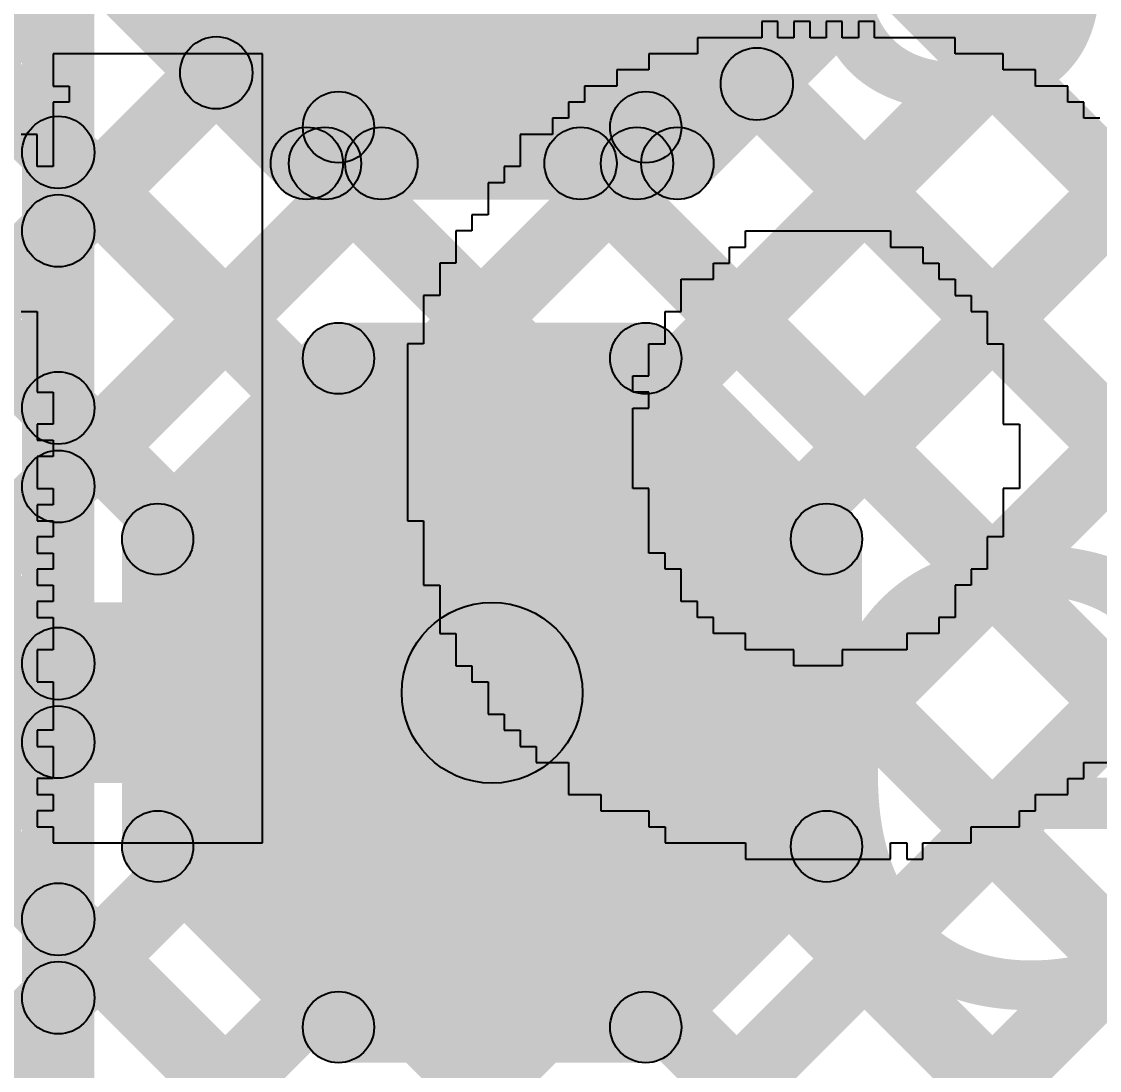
# Model space of a CAD drawing. Header units: millimetres. Extents: x 3.07 to 5.81, y 1.29 to 3.84.
# Drawn here: x 4.5029 to 4.6222, y 2.2928 to 2.4088 of the extents above; entities that cross this region are included whole.
import ezdxf

# ---------------------------------------------------------------- set-up
doc = ezdxf.new("R2010")
doc.units = ezdxf.units.MM
doc.header["$MEASUREMENT"] = 0
for name, color, linetype in [('BottomLayer', 5, 'Continuous'), ('BottomOverlay', 54, 'Continuous'), ('TopLayer', 1, 'Continuous'), ('TopOverlay', 2, 'Continuous'), ('TopPaste', 8, 'Continuous'), ('TopSolder', 216, 'Continuous')]:
    doc.layers.add(name, color=color, linetype=linetype)

# ---------------------------------------------------------------- blocks, each defined once
blk = doc.blocks.new('TEST_POINT_66')
at = {"layer": 'TopLayer'}
blk.add_hatch(color=1, dxfattribs=at).paths.add_polyline_path([(0.015, 0.03), (-0.015, 0.03), (-0.03, 0.015), (-0.03, -0.015), (-0.015, -0.03), (0.015, -0.03), (0.03, -0.015), (0.03, 0.015)])
at = {"layer": 'TopOverlay'}
h = blk.add_hatch(color=2, dxfattribs=at)
edge = h.paths.add_edge_path()
edge.add_arc((-0.017, 0.037), 0.00394, 0, 360)
h = blk.add_hatch(color=2, dxfattribs=at)
edge = h.paths.add_edge_path()
edge.add_arc((-0.017, 0.037), 0.00394, 0, 360)
h = blk.add_hatch(color=2, dxfattribs=at)
edge = h.paths.add_edge_path()
edge.add_arc((-0.017, 0.037), 0.00394, 0, 360)
for points in [[(-0.017, 0.03306), (-0.017, 0.04094), (0.017, 0.04094), (0.017, 0.03306)], [(-0.017, 0.03306), (-0.017, 0.04094), (0.017, 0.04094), (0.017, 0.03306)], [(-0.03422, 0.01422), (-0.03978, 0.01978), (-0.01978, 0.03978), (-0.01422, 0.03422)], [(0.01422, 0.03422), (0.01978, 0.03978), (0.03978, 0.01978), (0.03422, 0.01422)], [(-0.03306, -0.017), (-0.04094, -0.017), (-0.04094, 0.017), (-0.03306, 0.017)], [(0.04094, -0.017), (0.03306, -0.017), (0.03306, 0.017), (0.04094, 0.017)], [(-0.03978, -0.01978), (-0.03422, -0.01422), (-0.01422, -0.03422), (-0.01978, -0.03978)], [(0.01978, -0.03978), (0.01422, -0.03422), (0.03422, -0.01422), (0.03978, -0.01978)], [(-0.017, -0.04094), (-0.017, -0.03306), (0.017, -0.03306), (0.017, -0.04094)], [(-0.017, -0.04094), (-0.017, -0.03306), (0.017, -0.03306), (0.017, -0.04094)]]:
    blk.add_hatch(color=2, dxfattribs=at).paths.add_polyline_path(points)
h = blk.add_hatch(color=2, dxfattribs=at)
edge = h.paths.add_edge_path()
edge.add_arc((0.017, 0.037), 0.00394, 0, 360)
h = blk.add_hatch(color=2, dxfattribs=at)
edge = h.paths.add_edge_path()
edge.add_arc((0.017, 0.037), 0.00394, 0, 360)
h = blk.add_hatch(color=2, dxfattribs=at)
edge = h.paths.add_edge_path()
edge.add_arc((0.017, 0.037), 0.00394, 0, 360)
h = blk.add_hatch(color=2, dxfattribs=at)
edge = h.paths.add_edge_path()
edge.add_arc((-0.037, 0.017), 0.00394, 0, 360)
h = blk.add_hatch(color=2, dxfattribs=at)
edge = h.paths.add_edge_path()
edge.add_arc((-0.037, 0.017), 0.00394, 0, 360)
h = blk.add_hatch(color=2, dxfattribs=at)
edge = h.paths.add_edge_path()
edge.add_arc((0.037, 0.017), 0.00394, 0, 360)
h = blk.add_hatch(color=2, dxfattribs=at)
edge = h.paths.add_edge_path()
edge.add_arc((0.037, 0.017), 0.00394, 0, 360)
h = blk.add_hatch(color=2, dxfattribs=at)
edge = h.paths.add_edge_path()
edge.add_arc((-0.037, -0.017), 0.00394, 0, 360)
h = blk.add_hatch(color=2, dxfattribs=at)
edge = h.paths.add_edge_path()
edge.add_arc((-0.037, -0.017), 0.00394, 0, 360)
h = blk.add_hatch(color=2, dxfattribs=at)
edge = h.paths.add_edge_path()
edge.add_arc((0.037, -0.017), 0.00394, 0, 360)
h = blk.add_hatch(color=2, dxfattribs=at)
edge = h.paths.add_edge_path()
edge.add_arc((0.037, -0.017), 0.00394, 0, 360)
h = blk.add_hatch(color=2, dxfattribs=at)
edge = h.paths.add_edge_path()
edge.add_arc((-0.017, -0.037), 0.00394, 0, 360)
h = blk.add_hatch(color=2, dxfattribs=at)
edge = h.paths.add_edge_path()
edge.add_arc((-0.017, -0.037), 0.00394, 0, 360)
h = blk.add_hatch(color=2, dxfattribs=at)
edge = h.paths.add_edge_path()
edge.add_arc((-0.017, -0.037), 0.00394, 0, 360)
h = blk.add_hatch(color=2, dxfattribs=at)
edge = h.paths.add_edge_path()
edge.add_arc((0.017, -0.037), 0.00394, 0, 360)
h = blk.add_hatch(color=2, dxfattribs=at)
edge = h.paths.add_edge_path()
edge.add_arc((0.017, -0.037), 0.00394, 0, 360)
h = blk.add_hatch(color=2, dxfattribs=at)
edge = h.paths.add_edge_path()
edge.add_arc((0.017, -0.037), 0.00394, 0, 360)
at = {"layer": 'TopPaste'}
blk.add_hatch(color=8, dxfattribs=at).paths.add_polyline_path([(0.015, 0.03), (-0.015, 0.03), (-0.03, 0.015), (-0.03, -0.015), (-0.015, -0.03), (0.015, -0.03), (0.03, -0.015), (0.03, 0.015)])
at = {"layer": 'TopSolder'}
blk.add_hatch(color=216, dxfattribs=at).paths.add_polyline_path([(0.017, 0.034), (-0.017, 0.034), (-0.034, 0.017), (-0.034, -0.017), (-0.017, -0.034), (0.017, -0.034), (0.034, -0.017), (0.034, 0.017)])
at = {"layer": 'TopOverlay'}
for centre in [(-0.017, 0.037), (-0.017, 0.037), (-0.017, 0.037), (0.017, 0.037), (0.017, 0.037), (0.017, 0.037), (-0.037, 0.017), (-0.037, 0.017), (0.037, 0.017), (0.037, 0.017), (-0.037, -0.017), (-0.037, -0.017), (0.037, -0.017), (0.037, -0.017), (-0.017, -0.037), (-0.017, -0.037), (-0.017, -0.037), (0.017, -0.037), (0.017, -0.037), (0.017, -0.037)]:
    blk.add_circle(centre, 0.00394, dxfattribs=at)
blk = doc.blocks.new('TEST_POINT_67')
at = {"layer": 'TopLayer'}
blk.add_hatch(color=1, dxfattribs=at).paths.add_polyline_path([(0.015, 0.03), (-0.015, 0.03), (-0.03, 0.015), (-0.03, -0.015), (-0.015, -0.03), (0.015, -0.03), (0.03, -0.015), (0.03, 0.015)])
at = {"layer": 'TopOverlay'}
h = blk.add_hatch(color=2, dxfattribs=at)
edge = h.paths.add_edge_path()
edge.add_arc((-0.017, 0.037), 0.00394, 0, 360)
h = blk.add_hatch(color=2, dxfattribs=at)
edge = h.paths.add_edge_path()
edge.add_arc((-0.017, 0.037), 0.00394, 0, 360)
h = blk.add_hatch(color=2, dxfattribs=at)
edge = h.paths.add_edge_path()
edge.add_arc((-0.017, 0.037), 0.00394, 0, 360)
for points in [[(-0.017, 0.03306), (-0.017, 0.04094), (0.017, 0.04094), (0.017, 0.03306)], [(-0.017, 0.03306), (-0.017, 0.04094), (0.017, 0.04094), (0.017, 0.03306)], [(-0.03422, 0.01422), (-0.03978, 0.01978), (-0.01978, 0.03978), (-0.01422, 0.03422)], [(0.01422, 0.03422), (0.01978, 0.03978), (0.03978, 0.01978), (0.03422, 0.01422)], [(-0.03306, -0.017), (-0.04094, -0.017), (-0.04094, 0.017), (-0.03306, 0.017)], [(0.04094, -0.017), (0.03306, -0.017), (0.03306, 0.017), (0.04094, 0.017)], [(-0.03978, -0.01978), (-0.03422, -0.01422), (-0.01422, -0.03422), (-0.01978, -0.03978)], [(0.01978, -0.03978), (0.01422, -0.03422), (0.03422, -0.01422), (0.03978, -0.01978)], [(-0.017, -0.04094), (-0.017, -0.03306), (0.017, -0.03306), (0.017, -0.04094)], [(-0.017, -0.04094), (-0.017, -0.03306), (0.017, -0.03306), (0.017, -0.04094)]]:
    blk.add_hatch(color=2, dxfattribs=at).paths.add_polyline_path(points)
h = blk.add_hatch(color=2, dxfattribs=at)
edge = h.paths.add_edge_path()
edge.add_arc((0.017, 0.037), 0.00394, 0, 360)
h = blk.add_hatch(color=2, dxfattribs=at)
edge = h.paths.add_edge_path()
edge.add_arc((0.017, 0.037), 0.00394, 0, 360)
h = blk.add_hatch(color=2, dxfattribs=at)
edge = h.paths.add_edge_path()
edge.add_arc((0.017, 0.037), 0.00394, 0, 360)
h = blk.add_hatch(color=2, dxfattribs=at)
edge = h.paths.add_edge_path()
edge.add_arc((-0.037, 0.017), 0.00394, 0, 360)
h = blk.add_hatch(color=2, dxfattribs=at)
edge = h.paths.add_edge_path()
edge.add_arc((-0.037, 0.017), 0.00394, 0, 360)
h = blk.add_hatch(color=2, dxfattribs=at)
edge = h.paths.add_edge_path()
edge.add_arc((0.037, 0.017), 0.00394, 0, 360)
h = blk.add_hatch(color=2, dxfattribs=at)
edge = h.paths.add_edge_path()
edge.add_arc((0.037, 0.017), 0.00394, 0, 360)
h = blk.add_hatch(color=2, dxfattribs=at)
edge = h.paths.add_edge_path()
edge.add_arc((-0.037, -0.017), 0.00394, 0, 360)
h = blk.add_hatch(color=2, dxfattribs=at)
edge = h.paths.add_edge_path()
edge.add_arc((-0.037, -0.017), 0.00394, 0, 360)
h = blk.add_hatch(color=2, dxfattribs=at)
edge = h.paths.add_edge_path()
edge.add_arc((0.037, -0.017), 0.00394, 0, 360)
h = blk.add_hatch(color=2, dxfattribs=at)
edge = h.paths.add_edge_path()
edge.add_arc((0.037, -0.017), 0.00394, 0, 360)
h = blk.add_hatch(color=2, dxfattribs=at)
edge = h.paths.add_edge_path()
edge.add_arc((-0.017, -0.037), 0.00394, 0, 360)
h = blk.add_hatch(color=2, dxfattribs=at)
edge = h.paths.add_edge_path()
edge.add_arc((-0.017, -0.037), 0.00394, 0, 360)
h = blk.add_hatch(color=2, dxfattribs=at)
edge = h.paths.add_edge_path()
edge.add_arc((-0.017, -0.037), 0.00394, 0, 360)
h = blk.add_hatch(color=2, dxfattribs=at)
edge = h.paths.add_edge_path()
edge.add_arc((0.017, -0.037), 0.00394, 0, 360)
h = blk.add_hatch(color=2, dxfattribs=at)
edge = h.paths.add_edge_path()
edge.add_arc((0.017, -0.037), 0.00394, 0, 360)
h = blk.add_hatch(color=2, dxfattribs=at)
edge = h.paths.add_edge_path()
edge.add_arc((0.017, -0.037), 0.00394, 0, 360)
at = {"layer": 'TopPaste'}
blk.add_hatch(color=8, dxfattribs=at).paths.add_polyline_path([(0.015, 0.03), (-0.015, 0.03), (-0.03, 0.015), (-0.03, -0.015), (-0.015, -0.03), (0.015, -0.03), (0.03, -0.015), (0.03, 0.015)])
at = {"layer": 'TopSolder'}
blk.add_hatch(color=216, dxfattribs=at).paths.add_polyline_path([(0.017, 0.034), (-0.017, 0.034), (-0.034, 0.017), (-0.034, -0.017), (-0.017, -0.034), (0.017, -0.034), (0.034, -0.017), (0.034, 0.017)])
at = {"layer": 'TopOverlay'}
for centre in [(-0.017, 0.037), (-0.017, 0.037), (-0.017, 0.037), (0.017, 0.037), (0.017, 0.037), (0.017, 0.037), (-0.037, 0.017), (-0.037, 0.017), (0.037, 0.017), (0.037, 0.017), (-0.037, -0.017), (-0.037, -0.017), (0.037, -0.017), (0.037, -0.017), (-0.017, -0.037), (-0.017, -0.037), (-0.017, -0.037), (0.017, -0.037), (0.017, -0.037), (0.017, -0.037)]:
    blk.add_circle(centre, 0.00394, dxfattribs=at)

msp = doc.modelspace()

# ---------------------------------------------------------------- hatches: boundary and pattern name
at = {"layer": 'BottomLayer'}
for points in [[(4.511, 1.494), (4.503, 1.494), (4.503, 2.797), (4.511, 2.797)], [(4.50983, 2.38285), (4.50417, 2.38851), (4.66717, 2.55151), (4.67283, 2.54585)], [(4.50983, 2.35457), (4.50417, 2.36022), (4.66717, 2.52322), (4.67283, 2.51757)], [(4.50417, 2.50467), (4.50983, 2.51033), (4.67283, 2.34733), (4.66717, 2.34167)], [(4.50983, 2.32628), (4.50417, 2.33194), (4.66717, 2.49494), (4.67283, 2.48928)], [(4.50417, 2.47639), (4.50983, 2.48205), (4.67283, 2.31905), (4.66717, 2.31339)], [(4.50983, 2.298), (4.50417, 2.30365), (4.66717, 2.46665), (4.67283, 2.461)], [(4.50417, 2.4481), (4.50983, 2.45376), (4.67283, 2.29076), (4.66717, 2.2851)], [(4.50983, 2.26971), (4.50417, 2.27537), (4.66717, 2.43837), (4.67283, 2.43271)], [(4.50417, 2.41982), (4.50983, 2.42548), (4.67283, 2.26248), (4.66717, 2.25682)], [(4.50983, 2.24143), (4.50417, 2.24709), (4.66717, 2.41009), (4.67283, 2.40443)], [(4.50417, 2.39154), (4.50983, 2.39719), (4.67283, 2.23419), (4.66717, 2.22854)], [(4.50983, 2.21315), (4.50417, 2.2188), (4.66717, 2.3818), (4.67283, 2.37615)], [(4.50417, 2.36325), (4.50983, 2.36891), (4.67283, 2.20591), (4.66717, 2.20025)], [(4.50983, 2.18486), (4.50417, 2.19052), (4.66717, 2.35352), (4.67283, 2.34786)], [(4.50417, 2.33497), (4.50983, 2.34062), (4.67283, 2.17762), (4.66717, 2.17197)], [(4.50417, 2.30668), (4.50983, 2.31234), (4.67283, 2.14934), (4.66717, 2.14368)]]:
    msp.add_hatch(color=5, dxfattribs=at).paths.add_polyline_path(points)
h = msp.add_hatch(color=5, dxfattribs=at)
edge = h.paths.add_edge_path()
edge.add_arc((4.507, 2.39436), 0.004, 0, 360)
h = msp.add_hatch(color=5, dxfattribs=at)
edge = h.paths.add_edge_path()
edge.add_arc((4.507, 2.38568), 0.004, 0, 360)
h = msp.add_hatch(color=5, dxfattribs=at)
edge = h.paths.add_edge_path()
edge.add_arc((4.507, 2.36608), 0.004, 0, 360)
h = msp.add_hatch(color=5, dxfattribs=at)
edge = h.paths.add_edge_path()
edge.add_arc((4.507, 2.35739), 0.004, 0, 360)
h = msp.add_hatch(color=5, dxfattribs=at)
edge = h.paths.add_edge_path()
edge.add_arc((4.507, 2.3378), 0.004, 0, 360)
h = msp.add_hatch(color=5, dxfattribs=at)
edge = h.paths.add_edge_path()
edge.add_arc((4.507, 2.32911), 0.004, 0, 360)
h = msp.add_hatch(color=5, dxfattribs=at)
edge = h.paths.add_edge_path()
edge.add_arc((4.507, 2.30951), 0.004, 0, 360)
h = msp.add_hatch(color=5, dxfattribs=at)
edge = h.paths.add_edge_path()
edge.add_arc((4.507, 2.30083), 0.004, 0, 360)
at = {"layer": 'TopLayer'}
for points in [[(4.41917, 2.47654), (4.42483, 2.48219), (4.64819, 2.25883), (4.64254, 2.25317)], [(4.41917, 2.44825), (4.42483, 2.45391), (4.61991, 2.25883), (4.61425, 2.25317)], [(4.41917, 2.41997), (4.42483, 2.42562), (4.57162, 2.27883), (4.56597, 2.27317)], [(4.42483, 2.32614), (4.41917, 2.33179), (4.51117, 2.42379), (4.51683, 2.41814)], [(4.51117, 2.41081), (4.51683, 2.41647), (4.53733, 2.39597), (4.53167, 2.39031)], [(4.42483, 2.213), (4.41917, 2.21865), (4.61649, 2.41597), (4.62214, 2.41031)], [(4.42483, 2.18471), (4.41917, 2.19037), (4.64477, 2.41597), (4.65043, 2.41031)], [(4.54157, 2.27317), (4.53591, 2.27883), (4.67306, 2.41597), (4.67871, 2.41031)], [(4.56985, 2.27317), (4.5642, 2.27883), (4.70134, 2.41597), (4.707, 2.41031)], [(4.57833, 2.39031), (4.57267, 2.39597), (4.59267, 2.41597), (4.59833, 2.41031)], [(4.58823, 2.26327), (4.58258, 2.26892), (4.72963, 2.41597), (4.73528, 2.41031)], [(4.59853, 2.41031), (4.60419, 2.41597), (4.87483, 2.14533), (4.86917, 2.13967)], [(4.42483, 2.29785), (4.41917, 2.30351), (4.52165, 2.40599), (4.52731, 2.40033)], [(4.58146, 2.3991), (4.58712, 2.40476), (4.87483, 2.11705), (4.86917, 2.11139)], [(4.41917, 2.39168), (4.42483, 2.39734), (4.54334, 2.27883), (4.53768, 2.27317)], [(4.42483, 2.26957), (4.41917, 2.27522), (4.53992, 2.39597), (4.54558, 2.39031)], [(4.42483, 2.24128), (4.41917, 2.24694), (4.5682, 2.39597), (4.57386, 2.39031)], [(4.53368, 2.39031), (4.53933, 2.39597), (4.67648, 2.25883), (4.67082, 2.25317)], [(4.5345, 2.38914), (4.5345, 2.39714), (4.5755, 2.39714), (4.5755, 2.38914)], [(4.56196, 2.39031), (4.56762, 2.39597), (4.87483, 2.08876), (4.86917, 2.0831)], [(4.439, 2.32457), (4.439, 2.34457), (4.555, 2.34457), (4.555, 2.32457)]]:
    msp.add_hatch(color=1, dxfattribs=at).paths.add_polyline_path(points)
h = msp.add_hatch(color=1, dxfattribs=at)
edge = h.paths.add_edge_path()
edge.add_arc((4.52448, 2.40316), 0.004, 0, 360)
h = msp.add_hatch(color=1, dxfattribs=at)
edge = h.paths.add_edge_path()
edge.add_arc((4.58429, 2.40193), 0.004, 0, 360)
h = msp.add_hatch(color=1, dxfattribs=at)
edge = h.paths.add_edge_path()
edge.add_arc((4.5345, 2.39314), 0.004, 0, 360)
h = msp.add_hatch(color=1, dxfattribs=at)
edge = h.paths.add_edge_path()
edge.add_arc((4.5345, 2.39314), 0.004, 0, 360)
h = msp.add_hatch(color=1, dxfattribs=at)
edge = h.paths.add_edge_path()
edge.add_arc((4.53651, 2.39314), 0.004, 0, 360)
h = msp.add_hatch(color=1, dxfattribs=at)
edge = h.paths.add_edge_path()
edge.add_arc((4.54275, 2.39314), 0.004, 0, 360)
h = msp.add_hatch(color=1, dxfattribs=at)
edge = h.paths.add_edge_path()
edge.add_arc((4.56479, 2.39314), 0.004, 0, 360)
h = msp.add_hatch(color=1, dxfattribs=at)
edge = h.paths.add_edge_path()
edge.add_arc((4.57103, 2.39314), 0.004, 0, 360)
h = msp.add_hatch(color=1, dxfattribs=at)
edge = h.paths.add_edge_path()
edge.add_arc((4.5755, 2.39314), 0.004, 0, 360)
h = msp.add_hatch(color=1, dxfattribs=at)
edge = h.paths.add_edge_path()
edge.add_arc((4.5755, 2.39314), 0.004, 0, 360)
h = msp.add_hatch(color=1, dxfattribs=at)
edge = h.paths.add_edge_path()
edge.add_arc((4.555, 2.33457), 0.01, 0, 360)

# ---------------------------------------------------------------- linework, layer by layer
at = {"layer": 'BottomLayer'}
for centre in [(4.507, 2.39436), (4.507, 2.38568), (4.507, 2.36608), (4.507, 2.35739), (4.507, 2.3378), (4.507, 2.32911), (4.507, 2.30951), (4.507, 2.30083)]:
    msp.add_circle(centre, 0.004, dxfattribs=at)
at = {"layer": 'BottomOverlay'}
for p, q in [((4.58484, 2.40882), (4.58484, 2.40704)), ((4.58662, 2.40882), (4.58484, 2.40882)), ((4.58662, 2.40704), (4.58662, 2.40882)), ((4.59018, 2.40882), (4.5884, 2.40882)), ((4.5884, 2.40882), (4.5884, 2.40704)), ((4.59018, 2.40704), (4.59018, 2.40882)), ((4.59374, 2.40882), (4.59196, 2.40882)), ((4.59196, 2.40882), (4.59196, 2.40704)), ((4.59374, 2.40704), (4.59374, 2.40882)), ((4.59731, 2.40882), (4.59553, 2.40882)), ((4.59553, 2.40882), (4.59553, 2.40704)), ((4.59731, 2.40704), (4.59731, 2.40882)), ((4.58484, 2.40704), (4.57771, 2.40704)), ((4.57771, 2.40704), (4.57771, 2.40526)), ((4.5884, 2.40704), (4.58662, 2.40704)), ((4.59196, 2.40704), (4.59018, 2.40704)), ((4.59553, 2.40704), (4.59374, 2.40704)), ((4.60622, 2.40704), (4.59731, 2.40704)), ((4.60622, 2.40526), (4.60622, 2.40704)), ((4.5296, 2.40526), (4.50644, 2.40526)), ((4.50644, 2.40526), (4.50644, 2.40348)), ((4.5296, 2.40348), (4.5296, 2.40526)), ((4.57771, 2.40526), (4.57236, 2.40526)), ((4.57236, 2.40526), (4.57236, 2.40348)), ((4.61156, 2.40526), (4.60622, 2.40526)), ((4.61156, 2.40348), (4.61156, 2.40526)), ((4.50644, 2.40348), (4.50644, 2.40169)), ((4.5296, 2.40169), (4.5296, 2.40348)), ((4.57236, 2.40348), (4.5688, 2.40348)), ((4.5688, 2.40348), (4.5688, 2.40169)), ((4.61513, 2.40348), (4.61156, 2.40348)), ((4.61513, 2.40169), (4.61513, 2.40348)), ((4.50644, 2.40169), (4.50822, 2.40169)), ((4.50822, 2.40169), (4.50822, 2.39991)), ((4.5296, 2.39991), (4.5296, 2.40169)), ((4.5688, 2.40169), (4.56524, 2.40169)), ((4.56524, 2.40169), (4.56524, 2.39991)), ((4.61869, 2.40169), (4.61513, 2.40169)), ((4.61869, 2.39991), (4.61869, 2.40169)), ((4.50822, 2.39991), (4.50644, 2.39991)), ((4.50644, 2.39991), (4.50644, 2.39813)), ((4.5296, 2.39813), (4.5296, 2.39991)), ((4.56524, 2.39991), (4.56346, 2.39991)), ((4.56346, 2.39991), (4.56346, 2.39813)), ((4.62047, 2.39991), (4.61869, 2.39991)), ((4.62047, 2.39813), (4.62047, 2.39991)), ((4.50644, 2.39813), (4.50644, 2.39635)), ((4.5296, 2.39635), (4.5296, 2.39813)), ((4.56346, 2.39813), (4.56167, 2.39813)), ((4.56167, 2.39813), (4.56167, 2.39635)), ((4.62225, 2.39813), (4.62047, 2.39813)), ((4.50466, 2.39635), (4.50288, 2.39635)), ((4.50466, 2.39457), (4.50466, 2.39635)), ((4.50644, 2.39635), (4.50644, 2.39457)), ((4.5296, 2.39457), (4.5296, 2.39635)), ((4.56167, 2.39635), (4.55811, 2.39635)), ((4.55811, 2.39635), (4.55811, 2.39457)), ((4.50466, 2.39279), (4.50466, 2.39457)), ((4.50644, 2.39457), (4.50644, 2.39279)), ((4.5296, 2.39279), (4.5296, 2.39457)), ((4.55811, 2.39457), (4.55811, 2.39279)), ((4.50644, 2.39279), (4.50466, 2.39279)), ((4.5296, 2.391), (4.5296, 2.39279)), ((4.55811, 2.39279), (4.55633, 2.39279)), ((4.55633, 2.39279), (4.55633, 2.391)), ((4.5296, 2.38922), (4.5296, 2.391)), ((4.55633, 2.391), (4.55455, 2.391)), ((4.55455, 2.391), (4.55455, 2.38922)), ((4.5296, 2.38744), (4.5296, 2.38922)), ((4.55455, 2.38922), (4.55455, 2.38744)), ((4.5296, 2.38566), (4.5296, 2.38744)), ((4.55455, 2.38744), (4.55276, 2.38744)), ((4.55276, 2.38744), (4.55276, 2.38566)), ((4.5296, 2.38388), (4.5296, 2.38566)), ((4.55276, 2.38566), (4.55098, 2.38566)), ((4.55098, 2.38566), (4.55098, 2.38388)), ((4.58305, 2.38388), (4.58305, 2.38566)), ((4.58305, 2.38566), (4.59909, 2.38566)), ((4.59909, 2.38566), (4.59909, 2.38388)), ((4.5296, 2.38209), (4.5296, 2.38388)), ((4.55098, 2.38388), (4.55098, 2.38209)), ((4.58127, 2.38209), (4.58127, 2.38388)), ((4.58127, 2.38388), (4.58305, 2.38388)), ((4.59909, 2.38388), (4.60265, 2.38388)), ((4.60265, 2.38388), (4.60265, 2.38209)), ((4.5296, 2.38031), (4.5296, 2.38209)), ((4.55098, 2.38209), (4.5492, 2.38209)), ((4.5492, 2.38209), (4.5492, 2.38031)), ((4.57949, 2.38031), (4.57949, 2.38209)), ((4.57949, 2.38209), (4.58127, 2.38209)), ((4.60265, 2.38209), (4.60444, 2.38209)), ((4.60444, 2.38209), (4.60444, 2.38031)), ((4.5296, 2.37853), (4.5296, 2.38031)), ((4.5492, 2.38031), (4.5492, 2.37853)), ((4.57593, 2.37853), (4.57593, 2.38031)), ((4.57593, 2.38031), (4.57949, 2.38031)), ((4.60444, 2.38031), (4.60622, 2.38031)), ((4.60622, 2.38031), (4.60622, 2.37853)), ((4.5296, 2.37675), (4.5296, 2.37853)), ((4.5492, 2.37853), (4.54742, 2.37853)), ((4.54742, 2.37853), (4.54742, 2.37675)), ((4.57593, 2.37675), (4.57593, 2.37853)), ((4.60622, 2.37853), (4.608, 2.37853)), ((4.608, 2.37853), (4.608, 2.37675)), ((4.50288, 2.37675), (4.50466, 2.37675)), ((4.50466, 2.37675), (4.50466, 2.37497)), ((4.5296, 2.37497), (4.5296, 2.37675)), ((4.54742, 2.37675), (4.54742, 2.37497)), ((4.57415, 2.37497), (4.57415, 2.37675)), ((4.57415, 2.37675), (4.57593, 2.37675)), ((4.608, 2.37675), (4.60978, 2.37675)), ((4.60978, 2.37675), (4.60978, 2.37497)), ((4.50466, 2.37497), (4.50466, 2.37319)), ((4.5296, 2.37319), (4.5296, 2.37497)), ((4.54742, 2.37497), (4.54742, 2.37319)), ((4.57415, 2.37319), (4.57415, 2.37497)), ((4.60978, 2.37497), (4.60978, 2.37319)), ((4.50466, 2.37319), (4.50466, 2.3714)), ((4.5296, 2.3714), (4.5296, 2.37319)), ((4.54742, 2.37319), (4.54564, 2.37319)), ((4.54564, 2.37319), (4.54564, 2.3714)), ((4.57236, 2.3714), (4.57236, 2.37319)), ((4.57236, 2.37319), (4.57415, 2.37319)), ((4.60978, 2.37319), (4.61156, 2.37319)), ((4.61156, 2.37319), (4.61156, 2.3714)), ((4.50466, 2.3714), (4.50466, 2.36962)), ((4.5296, 2.36962), (4.5296, 2.3714)), ((4.54564, 2.3714), (4.54564, 2.36962)), ((4.57236, 2.36962), (4.57236, 2.3714)), ((4.61156, 2.3714), (4.61156, 2.36962)), ((4.50466, 2.36962), (4.50466, 2.36784)), ((4.5296, 2.36784), (4.5296, 2.36962)), ((4.54564, 2.36962), (4.54564, 2.36784)), ((4.57058, 2.36784), (4.57058, 2.36962)), ((4.57058, 2.36962), (4.57236, 2.36962)), ((4.61156, 2.36962), (4.61156, 2.36784)), ((4.50466, 2.36784), (4.50644, 2.36784)), ((4.50644, 2.36784), (4.50644, 2.36606)), ((4.5296, 2.36606), (4.5296, 2.36784)), ((4.54564, 2.36784), (4.54564, 2.36606)), ((4.57236, 2.36784), (4.57058, 2.36784)), ((4.57236, 2.36606), (4.57236, 2.36784)), ((4.61156, 2.36784), (4.61156, 2.36606)), ((4.50644, 2.36606), (4.50644, 2.36428)), ((4.5296, 2.36428), (4.5296, 2.36606)), ((4.54564, 2.36606), (4.54564, 2.36428)), ((4.57058, 2.36428), (4.57058, 2.36606)), ((4.57058, 2.36606), (4.57236, 2.36606)), ((4.61156, 2.36606), (4.61156, 2.36428)), ((4.50644, 2.36428), (4.50466, 2.36428)), ((4.50466, 2.36428), (4.50466, 2.3625)), ((4.5296, 2.3625), (4.5296, 2.36428)), ((4.54564, 2.36428), (4.54564, 2.3625)), ((4.57058, 2.3625), (4.57058, 2.36428)), ((4.61156, 2.36428), (4.61334, 2.36428)), ((4.61334, 2.36428), (4.61334, 2.3625)), ((4.50466, 2.3625), (4.50644, 2.3625)), ((4.50644, 2.3625), (4.50644, 2.36071)), ((4.5296, 2.36071), (4.5296, 2.3625)), ((4.54564, 2.3625), (4.54564, 2.36071)), ((4.57058, 2.36071), (4.57058, 2.3625)), ((4.61334, 2.3625), (4.61334, 2.36071)), ((4.50644, 2.36071), (4.50466, 2.36071)), ((4.50466, 2.36071), (4.50466, 2.35893)), ((4.5296, 2.35893), (4.5296, 2.36071)), ((4.54564, 2.36071), (4.54564, 2.35893)), ((4.57058, 2.35893), (4.57058, 2.36071)), ((4.61334, 2.36071), (4.61334, 2.35893)), ((4.50466, 2.35893), (4.50466, 2.35715)), ((4.5296, 2.35715), (4.5296, 2.35893)), ((4.54564, 2.35893), (4.54564, 2.35715)), ((4.57058, 2.35715), (4.57058, 2.35893)), ((4.61334, 2.35893), (4.61334, 2.35715)), ((4.50466, 2.35715), (4.50644, 2.35715)), ((4.50644, 2.35715), (4.50644, 2.35537)), ((4.5296, 2.35537), (4.5296, 2.35715)), ((4.54564, 2.35715), (4.54564, 2.35537)), ((4.57236, 2.35715), (4.57058, 2.35715)), ((4.57236, 2.35537), (4.57236, 2.35715)), ((4.61334, 2.35715), (4.61156, 2.35715)), ((4.61156, 2.35715), (4.61156, 2.35537)), ((4.50644, 2.35537), (4.50466, 2.35537)), ((4.50466, 2.35537), (4.50466, 2.35359)), ((4.5296, 2.35359), (4.5296, 2.35537)), ((4.54564, 2.35537), (4.54564, 2.35359)), ((4.57236, 2.35359), (4.57236, 2.35537)), ((4.61156, 2.35537), (4.61156, 2.35359)), ((4.50466, 2.35359), (4.50644, 2.35359)), ((4.50644, 2.35359), (4.50644, 2.35181)), ((4.5296, 2.35181), (4.5296, 2.35359)), ((4.54564, 2.35359), (4.54742, 2.35359)), ((4.54742, 2.35359), (4.54742, 2.35181)), ((4.57236, 2.35181), (4.57236, 2.35359)), ((4.61156, 2.35359), (4.61156, 2.35181)), ((4.50644, 2.35181), (4.50466, 2.35181)), ((4.50466, 2.35181), (4.50466, 2.35002)), ((4.5296, 2.35002), (4.5296, 2.35181)), ((4.54742, 2.35181), (4.54742, 2.35002)), ((4.57236, 2.35002), (4.57236, 2.35181)), ((4.61156, 2.35181), (4.60978, 2.35181)), ((4.60978, 2.35181), (4.60978, 2.35002)), ((4.50466, 2.35002), (4.50644, 2.35002)), ((4.50644, 2.35002), (4.50644, 2.34824)), ((4.5296, 2.34824), (4.5296, 2.35002)), ((4.54742, 2.35002), (4.54742, 2.34824)), ((4.57415, 2.35002), (4.57236, 2.35002)), ((4.57415, 2.34824), (4.57415, 2.35002)), ((4.60978, 2.35002), (4.60978, 2.34824)), ((4.50644, 2.34824), (4.50466, 2.34824)), ((4.50466, 2.34824), (4.50466, 2.34646)), ((4.5296, 2.34646), (4.5296, 2.34824)), ((4.54742, 2.34824), (4.54742, 2.34646)), ((4.57593, 2.34824), (4.57415, 2.34824)), ((4.57593, 2.34646), (4.57593, 2.34824)), ((4.60978, 2.34824), (4.608, 2.34824)), ((4.608, 2.34824), (4.608, 2.34646)), ((4.50466, 2.34646), (4.50644, 2.34646)), ((4.50644, 2.34646), (4.50644, 2.34468)), ((4.5296, 2.34468), (4.5296, 2.34646)), ((4.54742, 2.34646), (4.5492, 2.34646)), ((4.5492, 2.34646), (4.5492, 2.34468)), ((4.57593, 2.34468), (4.57593, 2.34646)), ((4.608, 2.34646), (4.60622, 2.34646)), ((4.60622, 2.34646), (4.60622, 2.34468)), ((4.50644, 2.34468), (4.50466, 2.34468)), ((4.50466, 2.34468), (4.50466, 2.3429)), ((4.5296, 2.3429), (4.5296, 2.34468)), ((4.5492, 2.34468), (4.5492, 2.3429)), ((4.57771, 2.34468), (4.57593, 2.34468)), ((4.57771, 2.3429), (4.57771, 2.34468)), ((4.60622, 2.34468), (4.60622, 2.3429)), ((4.50466, 2.3429), (4.50644, 2.3429)), ((4.50644, 2.3429), (4.50644, 2.34111)), ((4.5296, 2.34111), (4.5296, 2.3429)), ((4.5492, 2.3429), (4.5492, 2.34111)), ((4.57949, 2.3429), (4.57771, 2.3429)), ((4.57949, 2.34111), (4.57949, 2.3429)), ((4.60622, 2.3429), (4.60444, 2.3429)), ((4.60444, 2.3429), (4.60444, 2.34111)), ((4.50644, 2.34111), (4.50644, 2.33933)), ((4.5296, 2.33933), (4.5296, 2.34111)), ((4.5492, 2.34111), (4.55098, 2.34111)), ((4.55098, 2.34111), (4.55098, 2.33933)), ((4.58305, 2.34111), (4.57949, 2.34111)), ((4.58305, 2.33933), (4.58305, 2.34111)), ((4.60444, 2.34111), (4.60087, 2.34111)), ((4.60087, 2.34111), (4.60087, 2.33933)), ((4.50644, 2.33933), (4.50466, 2.33933)), ((4.50466, 2.33933), (4.50466, 2.33755)), ((4.5296, 2.33755), (4.5296, 2.33933)), ((4.55098, 2.33933), (4.55098, 2.33755)), ((4.5884, 2.33933), (4.58305, 2.33933)), ((4.5884, 2.33755), (4.5884, 2.33933)), ((4.60087, 2.33933), (4.59374, 2.33933)), ((4.59374, 2.33933), (4.59374, 2.33755)), ((4.50466, 2.33755), (4.50466, 2.33577)), ((4.5296, 2.33577), (4.5296, 2.33755)), ((4.55098, 2.33755), (4.55276, 2.33755)), ((4.55276, 2.33755), (4.55276, 2.33577)), ((4.59374, 2.33755), (4.5884, 2.33755)), ((4.50466, 2.33577), (4.50644, 2.33577)), ((4.50644, 2.33577), (4.50644, 2.33399)), ((4.5296, 2.33399), (4.5296, 2.33577)), ((4.55276, 2.33577), (4.55455, 2.33577)), ((4.55455, 2.33577), (4.55455, 2.33399)), ((4.50644, 2.33399), (4.50644, 2.33221)), ((4.5296, 2.33221), (4.5296, 2.33399)), ((4.55455, 2.33399), (4.55455, 2.33221)), ((4.50644, 2.33221), (4.50644, 2.33042)), ((4.5296, 2.33042), (4.5296, 2.33221)), ((4.55455, 2.33221), (4.55633, 2.33221)), ((4.55633, 2.33221), (4.55633, 2.33042)), ((4.50644, 2.33042), (4.50466, 2.33042)), ((4.50466, 2.33042), (4.50466, 2.32864)), ((4.5296, 2.32864), (4.5296, 2.33042)), ((4.55633, 2.33042), (4.55811, 2.33042)), ((4.55811, 2.33042), (4.55811, 2.32864)), ((4.50466, 2.32864), (4.50644, 2.32864)), ((4.50644, 2.32864), (4.50644, 2.32686)), ((4.5296, 2.32686), (4.5296, 2.32864)), ((4.55811, 2.32864), (4.55989, 2.32864)), ((4.55989, 2.32864), (4.55989, 2.32686)), ((4.50644, 2.32686), (4.50644, 2.32508)), ((4.5296, 2.32508), (4.5296, 2.32686)), ((4.55989, 2.32686), (4.56346, 2.32686)), ((4.56346, 2.32686), (4.56346, 2.32508)), ((4.62047, 2.32508), (4.62047, 2.32686)), ((4.62047, 2.32686), (4.62403, 2.32686)), ((4.50644, 2.32508), (4.50466, 2.32508)), ((4.50466, 2.32508), (4.50466, 2.3233)), ((4.5296, 2.3233), (4.5296, 2.32508)), ((4.56346, 2.32508), (4.56346, 2.3233)), ((4.61869, 2.3233), (4.61869, 2.32508)), ((4.61869, 2.32508), (4.62047, 2.32508)), ((4.50466, 2.3233), (4.50644, 2.3233)), ((4.50644, 2.3233), (4.50644, 2.32152)), ((4.5296, 2.32152), (4.5296, 2.3233)), ((4.56346, 2.3233), (4.56702, 2.3233)), ((4.56702, 2.3233), (4.56702, 2.32152)), ((4.61513, 2.32152), (4.61513, 2.3233)), ((4.61513, 2.3233), (4.61869, 2.3233)), ((4.50644, 2.32152), (4.50466, 2.32152)), ((4.50466, 2.32152), (4.50466, 2.31973)), ((4.5296, 2.31973), (4.5296, 2.32152)), ((4.56702, 2.32152), (4.57236, 2.32152)), ((4.57236, 2.32152), (4.57236, 2.31973)), ((4.61334, 2.31973), (4.61334, 2.32152)), ((4.61334, 2.32152), (4.61513, 2.32152)), ((4.50466, 2.31973), (4.50644, 2.31973)), ((4.50644, 2.31973), (4.50644, 2.31795)), ((4.5296, 2.31795), (4.5296, 2.31973)), ((4.57236, 2.31973), (4.57415, 2.31973)), ((4.57415, 2.31973), (4.57415, 2.31795)), ((4.608, 2.31795), (4.608, 2.31973)), ((4.608, 2.31973), (4.61334, 2.31973)), ((4.50644, 2.31795), (4.5296, 2.31795)), ((4.57415, 2.31795), (4.58305, 2.31795)), ((4.58305, 2.31795), (4.58305, 2.31617)), ((4.59909, 2.31617), (4.59909, 2.31795)), ((4.59909, 2.31795), (4.60087, 2.31795)), ((4.60087, 2.31795), (4.60087, 2.31617)), ((4.60265, 2.31617), (4.60265, 2.31795)), ((4.60265, 2.31795), (4.608, 2.31795)), ((4.58305, 2.31617), (4.59909, 2.31617)), ((4.60087, 2.31617), (4.60265, 2.31617))]:
    msp.add_line(p, q, dxfattribs=at)
at = {"layer": 'TopLayer'}
for centre, radius in [((4.52448, 2.40316), 0.004), ((4.58429, 2.40193), 0.004), ((4.5345, 2.39314), 0.004), ((4.5345, 2.39314), 0.004), ((4.53651, 2.39314), 0.004), ((4.54275, 2.39314), 0.004), ((4.56479, 2.39314), 0.004), ((4.57103, 2.39314), 0.004), ((4.5755, 2.39314), 0.004), ((4.5755, 2.39314), 0.004), ((4.555, 2.33457), 0.01)]:
    msp.add_circle(centre, radius, dxfattribs=at)

# ---------------------------------------------------------------- block references
for name, p in [('TEST_POINT_67', (4.555, 2.43414)), ('TEST_POINT_66', (4.555, 2.33457))]:
    msp.add_blockref(name, p)

# ---------------------------------------------------------------- texts
at = {"layer": 'TopOverlay'}
for s, p in [('3V3', (4.588, 2.39973)), ('GND', (4.588, 2.30016))]:
    msp.add_text(s, height=0.05, rotation=360, dxfattribs=at).set_placement(p)

doc.saveas('drawing.dxf')
